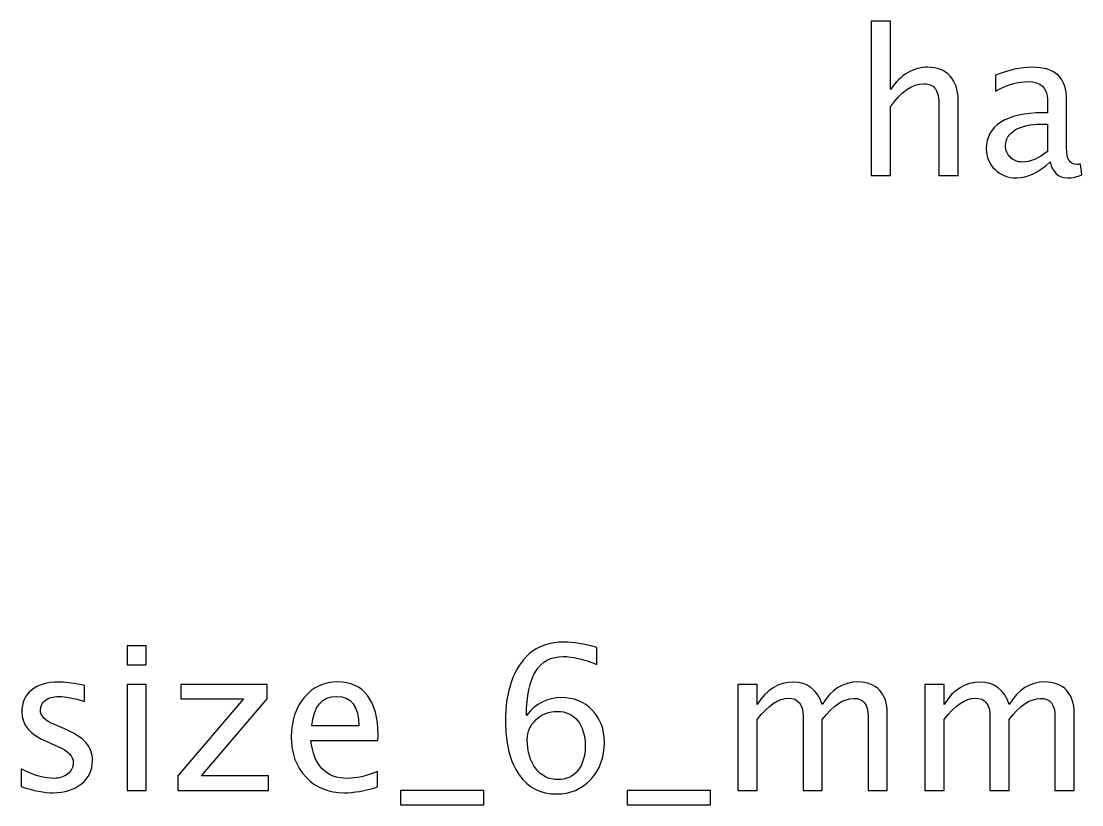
# Model space of a CAD drawing. Header units: centimetres. Extents: x -12.3 to 12.3, y -1.3 to 14.1.
# Drawn here: x -12.32 to -5.59, y 9.18 to 14.15 of the extents above; entities that cross this region are included whole.
import ezdxf

# ---------------------------------------------------------------- set-up
doc = ezdxf.new("R2010")
doc.units = ezdxf.units.CM
doc.header["$MEASUREMENT"] = 0
doc.layers.add('Layer 1', color=7, linetype='Continuous')

msp = doc.modelspace()

# ---------------------------------------------------------------- linework, layer by layer
at = {"layer": 'Layer 1'}
for points, knots in [([(-6.92954, 13.17044), (-6.92954, 13.17044), (-6.92954, 14.14961), (-6.92954, 14.14961), (-6.92954, 14.14961), (-6.92954, 14.14961), (-6.80762, 14.14961), (-6.80762, 14.14961), (-6.80762, 14.14961), (-6.80762, 14.14961), (-6.80762, 13.71633), (-6.80762, 13.71633), (-6.80762, 13.71633), (-6.74306, 13.81052), (-6.6639, 13.85751), (-6.57034, 13.85751), (-6.57034, 13.85751), (-6.5115, 13.85751), (-6.46472, 13.8391), (-6.43022, 13.80205), (-6.43022, 13.80205), (-6.39572, 13.76522), (-6.37836, 13.71548), (-6.37836, 13.65325), (-6.37836, 13.65325), (-6.37836, 13.65325), (-6.37836, 13.17044), (-6.37836, 13.17044), (-6.37836, 13.17044), (-6.37836, 13.17044), (-6.50028, 13.17044), (-6.50028, 13.17044), (-6.50028, 13.17044), (-6.50028, 13.17044), (-6.50028, 13.61346), (-6.50028, 13.61346), (-6.50028, 13.61346), (-6.50028, 13.66341), (-6.50769, 13.69897), (-6.52229, 13.72014), (-6.52229, 13.72014), (-6.53711, 13.74152), (-6.56145, 13.7521), (-6.59553, 13.7521), (-6.59553, 13.7521), (-6.67046, 13.7521), (-6.74116, 13.70321), (-6.80762, 13.60542), (-6.80762, 13.60542), (-6.80762, 13.60542), (-6.80762, 13.17044), (-6.80762, 13.17044), (-6.80762, 13.17044), (-6.80762, 13.17044), (-6.92954, 13.17044), (-6.92954, 13.17044)], [0, 0, 0, 0, 0.0666667, 0.0666667, 0.0666667, 0.0666667, 0.1333333, 0.1333333, 0.1333333, 0.1333333, 0.2, 0.2, 0.2, 0.2, 0.2666667, 0.2666667, 0.2666667, 0.2666667, 0.3333333, 0.3333333, 0.3333333, 0.3333333, 0.4, 0.4, 0.4, 0.4, 0.4666667, 0.4666667, 0.4666667, 0.4666667, 0.5333333, 0.5333333, 0.5333333, 0.5333333, 0.6, 0.6, 0.6, 0.6, 0.6666667, 0.6666667, 0.6666667, 0.6666667, 0.7333333, 0.7333333, 0.7333333, 0.7333333, 0.8, 0.8, 0.8, 0.8, 0.8666667, 0.8666667, 0.8666667, 0.8666667, 1, 1, 1, 1]), ([(-5.79437, 13.25617), (-5.8676, 13.18886), (-5.93809, 13.1552), (-6.00582, 13.1552), (-6.00582, 13.1552), (-6.06149, 13.1552), (-6.10785, 13.17256), (-6.14446, 13.20748), (-6.14446, 13.20748), (-6.18129, 13.24241), (-6.19971, 13.28643), (-6.19971, 13.33956), (-6.19971, 13.33956), (-6.19971, 13.41301), (-6.16881, 13.46953), (-6.107, 13.5089), (-6.107, 13.5089), (-6.04519, 13.54827), (-5.9565, 13.56795), (-5.84093, 13.56795), (-5.84093, 13.56795), (-5.84093, 13.56795), (-5.81236, 13.56795), (-5.81236, 13.56795), (-5.81236, 13.56795), (-5.81236, 13.56795), (-5.81236, 13.64902), (-5.81236, 13.64902), (-5.81236, 13.64902), (-5.81236, 13.72712), (-5.853, 13.76607), (-5.93449, 13.76607), (-5.93449, 13.76607), (-5.99757, 13.76607), (-6.06657, 13.74617), (-6.14129, 13.70638), (-6.14129, 13.70638), (-6.14129, 13.70638), (-6.14129, 13.80671), (-6.14129, 13.80671), (-6.14129, 13.80671), (-6.05916, 13.84058), (-5.98169, 13.85751), (-5.90909, 13.85751), (-5.90909, 13.85751), (-5.83437, 13.85751), (-5.77913, 13.84058), (-5.74378, 13.8065), (-5.74378, 13.8065), (-5.70822, 13.77242), (-5.69044, 13.71993), (-5.69044, 13.64902), (-5.69044, 13.64902), (-5.69044, 13.64902), (-5.69044, 13.34485), (-5.69044, 13.34485), (-5.69044, 13.34485), (-5.69044, 13.27522), (-5.66906, 13.24029), (-5.62609, 13.24029), (-5.62609, 13.24029), (-5.6208, 13.24029), (-5.61297, 13.24114), (-5.6026, 13.24283), (-5.6026, 13.24283), (-5.6026, 13.24283), (-5.59392, 13.1751), (-5.59392, 13.1751), (-5.59392, 13.1751), (-5.62165, 13.16176), (-5.65213, 13.1552), (-5.68557, 13.1552), (-5.68557, 13.1552), (-5.74251, 13.1552), (-5.7787, 13.18886), (-5.79437, 13.25617)], [0, 0, 0, 0, 0.05, 0.05, 0.05, 0.05, 0.1, 0.1, 0.1, 0.1, 0.15, 0.15, 0.15, 0.15, 0.2, 0.2, 0.2, 0.2, 0.25, 0.25, 0.25, 0.25, 0.3, 0.3, 0.3, 0.3, 0.35, 0.35, 0.35, 0.35, 0.4, 0.4, 0.4, 0.4, 0.45, 0.45, 0.45, 0.45, 0.5, 0.5, 0.5, 0.5, 0.55, 0.55, 0.55, 0.55, 0.6, 0.6, 0.6, 0.6, 0.65, 0.65, 0.65, 0.65, 0.7, 0.7, 0.7, 0.7, 0.75, 0.75, 0.75, 0.75, 0.8, 0.8, 0.8, 0.8, 0.85, 0.85, 0.85, 0.85, 0.9, 0.9, 0.9, 0.9, 1, 1, 1, 1]), ([(-5.81236, 13.32263), (-5.81236, 13.32263), (-5.81236, 13.49556), (-5.81236, 13.49556), (-5.81236, 13.49556), (-5.81236, 13.49556), (-5.85152, 13.49683), (-5.85152, 13.49683), (-5.85152, 13.49683), (-5.91925, 13.49683), (-5.97386, 13.48434), (-6.01556, 13.45937), (-6.01556, 13.45937), (-6.05705, 13.43418), (-6.07779, 13.40095), (-6.07779, 13.35946), (-6.07779, 13.35946), (-6.07779, 13.33046), (-6.06742, 13.30591), (-6.04689, 13.2858), (-6.04689, 13.2858), (-6.02614, 13.26569), (-6.00095, 13.25553), (-5.97111, 13.25553), (-5.97111, 13.25553), (-5.92031, 13.25553), (-5.86739, 13.27797), (-5.81236, 13.32263)], [0, 0, 0, 0, 0.125, 0.125, 0.125, 0.125, 0.25, 0.25, 0.25, 0.25, 0.375, 0.375, 0.375, 0.375, 0.5, 0.5, 0.5, 0.5, 0.625, 0.625, 0.625, 0.625, 0.75, 0.75, 0.75, 0.75, 1, 1, 1, 1]), ([(-11.65076, 10.06359), (-11.65076, 10.06359), (-11.65076, 10.18551), (-11.65076, 10.18551), (-11.65076, 10.18551), (-11.65076, 10.18551), (-11.52884, 10.18551), (-11.52884, 10.18551), (-11.52884, 10.18551), (-11.52884, 10.18551), (-11.52884, 10.06359), (-11.52884, 10.06359), (-11.52884, 10.06359), (-11.52884, 10.06359), (-11.65076, 10.06359), (-11.65076, 10.06359)], [0, 0, 0, 0, 0.2, 0.2, 0.2, 0.2, 0.4, 0.4, 0.4, 0.4, 0.6, 0.6, 0.6, 0.6, 1, 1, 1, 1]), ([(-9.11669, 9.74313), (-9.05827, 9.81869), (-8.98482, 9.85658), (-8.89634, 9.85658), (-8.89634, 9.85658), (-8.81612, 9.85658), (-8.75051, 9.83012), (-8.69928, 9.77699), (-8.69928, 9.77699), (-8.64827, 9.72387), (-8.62266, 9.65571), (-8.62266, 9.57252), (-8.62266, 9.57252), (-8.62266, 9.47706), (-8.65123, 9.39853), (-8.7086, 9.33694), (-8.7086, 9.33694), (-8.76596, 9.27534), (-8.83877, 9.24444), (-8.92746, 9.24444), (-8.92746, 9.24444), (-9.02821, 9.24444), (-9.10738, 9.28529), (-9.16431, 9.36678), (-9.16431, 9.36678), (-9.22146, 9.44849), (-9.25004, 9.56152), (-9.25004, 9.70566), (-9.25004, 9.70566), (-9.25004, 9.89997), (-9.20009, 10.04242), (-9.10039, 10.13344), (-9.10039, 10.13344), (-9.0462, 10.18339), (-8.97127, 10.20837), (-8.87581, 10.20837), (-8.87581, 10.20837), (-8.82036, 10.20837), (-8.75156, 10.19694), (-8.66965, 10.17408), (-8.66965, 10.17408), (-8.66965, 10.17408), (-8.66965, 10.0674), (-8.66965, 10.0674), (-8.66965, 10.0674), (-8.75622, 10.10042), (-8.82734, 10.11693), (-8.88322, 10.11693), (-8.88322, 10.11693), (-9.0388, 10.11693), (-9.11669, 9.99226), (-9.11669, 9.74313)], [0, 0, 0, 0, 0.0714286, 0.0714286, 0.0714286, 0.0714286, 0.1428571, 0.1428571, 0.1428571, 0.1428571, 0.2142857, 0.2142857, 0.2142857, 0.2142857, 0.2857143, 0.2857143, 0.2857143, 0.2857143, 0.3571429, 0.3571429, 0.3571429, 0.3571429, 0.4285714, 0.4285714, 0.4285714, 0.4285714, 0.5, 0.5, 0.5, 0.5, 0.5714286, 0.5714286, 0.5714286, 0.5714286, 0.6428571, 0.6428571, 0.6428571, 0.6428571, 0.7142857, 0.7142857, 0.7142857, 0.7142857, 0.7857143, 0.7857143, 0.7857143, 0.7857143, 0.8571429, 0.8571429, 0.8571429, 0.8571429, 1, 1, 1, 1]), ([(-12.32238, 9.29143), (-12.32238, 9.29143), (-12.32238, 9.40319), (-12.32238, 9.40319), (-12.32238, 9.40319), (-12.24258, 9.3634), (-12.17337, 9.3435), (-12.11431, 9.3435), (-12.11431, 9.3435), (-12.07917, 9.3435), (-12.04996, 9.35303), (-12.02689, 9.37208), (-12.02689, 9.37208), (-12.00382, 9.39091), (-11.99218, 9.41462), (-11.99218, 9.4432), (-11.99218, 9.4432), (-11.99218, 9.48489), (-12.02456, 9.5194), (-12.08933, 9.5467), (-12.08933, 9.5467), (-12.08933, 9.5467), (-12.16067, 9.57697), (-12.16067, 9.57697), (-12.16067, 9.57697), (-12.26586, 9.62057), (-12.31857, 9.68365), (-12.31857, 9.76556), (-12.31857, 9.76556), (-12.31857, 9.8242), (-12.29783, 9.87034), (-12.25634, 9.90399), (-12.25634, 9.90399), (-12.21485, 9.93765), (-12.15791, 9.95437), (-12.08574, 9.95437), (-12.08574, 9.95437), (-12.04827, 9.95437), (-12.0017, 9.94929), (-11.94646, 9.93892), (-11.94646, 9.93892), (-11.94646, 9.93892), (-11.92106, 9.93405), (-11.92106, 9.93405), (-11.92106, 9.93405), (-11.92106, 9.93405), (-11.92106, 9.83245), (-11.92106, 9.83245), (-11.92106, 9.83245), (-11.989, 9.85277), (-12.04319, 9.86293), (-12.08362, 9.86293), (-12.08362, 9.86293), (-12.11918, 9.86293), (-12.14733, 9.8551), (-12.16871, 9.83965), (-12.16871, 9.83965), (-12.18988, 9.8242), (-12.20046, 9.80345), (-12.20046, 9.77742), (-12.20046, 9.77742), (-12.20046, 9.7408), (-12.17083, 9.70968), (-12.11135, 9.6845), (-12.11135, 9.6845), (-12.11135, 9.6845), (-12.05272, 9.65973), (-12.05272, 9.65973), (-12.05272, 9.65973), (-11.98625, 9.63179), (-11.93926, 9.60216), (-11.91175, 9.57104), (-11.91175, 9.57104), (-11.88402, 9.53993), (-11.87026, 9.50098), (-11.87026, 9.45441), (-11.87026, 9.45441), (-11.87026, 9.39536), (-11.89354, 9.34689), (-11.94032, 9.309), (-11.94032, 9.309), (-11.98689, 9.27111), (-12.04658, 9.25206), (-12.11918, 9.25206), (-12.11918, 9.25206), (-12.17506, 9.25206), (-12.24258, 9.26518), (-12.32238, 9.29143)], [0, 0, 0, 0, 0.0434783, 0.0434783, 0.0434783, 0.0434783, 0.0869565, 0.0869565, 0.0869565, 0.0869565, 0.1304348, 0.1304348, 0.1304348, 0.1304348, 0.173913, 0.173913, 0.173913, 0.173913, 0.2173913, 0.2173913, 0.2173913, 0.2173913, 0.2608696, 0.2608696, 0.2608696, 0.2608696, 0.3043478, 0.3043478, 0.3043478, 0.3043478, 0.3478261, 0.3478261, 0.3478261, 0.3478261, 0.3913043, 0.3913043, 0.3913043, 0.3913043, 0.4347826, 0.4347826, 0.4347826, 0.4347826, 0.4782609, 0.4782609, 0.4782609, 0.4782609, 0.5217391, 0.5217391, 0.5217391, 0.5217391, 0.5652174, 0.5652174, 0.5652174, 0.5652174, 0.6086957, 0.6086957, 0.6086957, 0.6086957, 0.6521739, 0.6521739, 0.6521739, 0.6521739, 0.6956522, 0.6956522, 0.6956522, 0.6956522, 0.7391304, 0.7391304, 0.7391304, 0.7391304, 0.7826087, 0.7826087, 0.7826087, 0.7826087, 0.826087, 0.826087, 0.826087, 0.826087, 0.8695652, 0.8695652, 0.8695652, 0.8695652, 0.9130435, 0.9130435, 0.9130435, 0.9130435, 1, 1, 1, 1]), ([(-11.65076, 9.2673), (-11.65076, 9.2673), (-11.65076, 9.9404), (-11.65076, 9.9404), (-11.65076, 9.9404), (-11.65076, 9.9404), (-11.52884, 9.9404), (-11.52884, 9.9404), (-11.52884, 9.9404), (-11.52884, 9.9404), (-11.52884, 9.2673), (-11.52884, 9.2673), (-11.52884, 9.2673), (-11.52884, 9.2673), (-11.65076, 9.2673), (-11.65076, 9.2673)], [0, 0, 0, 0, 0.2, 0.2, 0.2, 0.2, 0.4, 0.4, 0.4, 0.4, 0.6, 0.6, 0.6, 0.6, 1, 1, 1, 1]), ([(-11.32945, 9.2673), (-11.32945, 9.2673), (-11.32945, 9.35874), (-11.32945, 9.35874), (-11.32945, 9.35874), (-11.32945, 9.35874), (-10.91183, 9.84896), (-10.91183, 9.84896), (-10.91183, 9.84896), (-10.91183, 9.84896), (-11.31019, 9.84896), (-11.31019, 9.84896), (-11.31019, 9.84896), (-11.31019, 9.84896), (-11.31019, 9.9404), (-11.31019, 9.9404), (-11.31019, 9.9404), (-11.31019, 9.9404), (-10.76176, 9.9404), (-10.76176, 9.9404), (-10.76176, 9.9404), (-10.76176, 9.9404), (-10.76176, 9.84896), (-10.76176, 9.84896), (-10.76176, 9.84896), (-10.76176, 9.84896), (-11.17938, 9.35874), (-11.17938, 9.35874), (-11.17938, 9.35874), (-11.17938, 9.35874), (-10.75414, 9.35874), (-10.75414, 9.35874), (-10.75414, 9.35874), (-10.75414, 9.35874), (-10.75414, 9.2673), (-10.75414, 9.2673), (-10.75414, 9.2673), (-10.75414, 9.2673), (-11.32945, 9.2673), (-11.32945, 9.2673)], [0, 0, 0, 0, 0.0909091, 0.0909091, 0.0909091, 0.0909091, 0.1818182, 0.1818182, 0.1818182, 0.1818182, 0.2727273, 0.2727273, 0.2727273, 0.2727273, 0.3636364, 0.3636364, 0.3636364, 0.3636364, 0.4545455, 0.4545455, 0.4545455, 0.4545455, 0.5454545, 0.5454545, 0.5454545, 0.5454545, 0.6363636, 0.6363636, 0.6363636, 0.6363636, 0.7272727, 0.7272727, 0.7272727, 0.7272727, 0.8181818, 0.8181818, 0.8181818, 0.8181818, 1, 1, 1, 1]), ([(-10.06178, 9.28889), (-10.14369, 9.26434), (-10.21376, 9.25206), (-10.27218, 9.25206), (-10.27218, 9.25206), (-10.37187, 9.25206), (-10.45294, 9.28508), (-10.51538, 9.35091), (-10.51538, 9.35091), (-10.57782, 9.41674), (-10.60915, 9.50204), (-10.60915, 9.60703), (-10.60915, 9.60703), (-10.60915, 9.70884), (-10.58163, 9.79245), (-10.52639, 9.85785), (-10.52639, 9.85785), (-10.47114, 9.92304), (-10.40045, 9.95564), (-10.3143, 9.95564), (-10.3143, 9.95564), (-10.23281, 9.95564), (-10.16973, 9.92664), (-10.12528, 9.86865), (-10.12528, 9.86865), (-10.08083, 9.81065), (-10.0586, 9.72852), (-10.0586, 9.62205), (-10.0586, 9.62205), (-10.0586, 9.62205), (-10.05924, 9.5848), (-10.05924, 9.5848), (-10.05924, 9.5848), (-10.05924, 9.5848), (-10.48469, 9.5848), (-10.48469, 9.5848), (-10.48469, 9.5848), (-10.46691, 9.42393), (-10.38838, 9.3435), (-10.24932, 9.3435), (-10.24932, 9.3435), (-10.1983, 9.3435), (-10.13586, 9.35789), (-10.06178, 9.38668), (-10.06178, 9.38668), (-10.06178, 9.38668), (-10.06178, 9.28889), (-10.06178, 9.28889)], [0, 0, 0, 0, 0.0769231, 0.0769231, 0.0769231, 0.0769231, 0.1538462, 0.1538462, 0.1538462, 0.1538462, 0.2307692, 0.2307692, 0.2307692, 0.2307692, 0.3076923, 0.3076923, 0.3076923, 0.3076923, 0.3846154, 0.3846154, 0.3846154, 0.3846154, 0.4615385, 0.4615385, 0.4615385, 0.4615385, 0.5384615, 0.5384615, 0.5384615, 0.5384615, 0.6153846, 0.6153846, 0.6153846, 0.6153846, 0.6923077, 0.6923077, 0.6923077, 0.6923077, 0.7692308, 0.7692308, 0.7692308, 0.7692308, 0.8461538, 0.8461538, 0.8461538, 0.8461538, 1, 1, 1, 1]), ([(-7.77515, 9.2673), (-7.77515, 9.2673), (-7.77515, 9.9404), (-7.77515, 9.9404), (-7.77515, 9.9404), (-7.77515, 9.9404), (-7.65323, 9.9404), (-7.65323, 9.9404), (-7.65323, 9.9404), (-7.65323, 9.9404), (-7.65323, 9.81319), (-7.65323, 9.81319), (-7.65323, 9.81319), (-7.59375, 9.90738), (-7.51755, 9.95437), (-7.42421, 9.95437), (-7.42421, 9.95437), (-7.33425, 9.95437), (-7.27308, 9.90738), (-7.24048, 9.81319), (-7.24048, 9.81319), (-7.18269, 9.90823), (-7.10734, 9.95564), (-7.01484, 9.95564), (-7.01484, 9.95564), (-6.95579, 9.95564), (-6.90986, 9.93828), (-6.87705, 9.90336), (-6.87705, 9.90336), (-6.84424, 9.86843), (-6.82773, 9.81954), (-6.82773, 9.75667), (-6.82773, 9.75667), (-6.82773, 9.75667), (-6.82773, 9.2673), (-6.82773, 9.2673), (-6.82773, 9.2673), (-6.82773, 9.2673), (-6.94965, 9.2673), (-6.94965, 9.2673), (-6.94965, 9.2673), (-6.94965, 9.2673), (-6.94965, 9.73657), (-6.94965, 9.73657), (-6.94965, 9.73657), (-6.94965, 9.81319), (-6.98013, 9.8515), (-7.04109, 9.8515), (-7.04109, 9.8515), (-7.10438, 9.8515), (-7.17084, 9.80684), (-7.24048, 9.7173), (-7.24048, 9.7173), (-7.24048, 9.7173), (-7.24048, 9.2673), (-7.24048, 9.2673), (-7.24048, 9.2673), (-7.24048, 9.2673), (-7.3624, 9.2673), (-7.3624, 9.2673), (-7.3624, 9.2673), (-7.3624, 9.2673), (-7.3624, 9.73699), (-7.3624, 9.73699), (-7.3624, 9.73699), (-7.3624, 9.81425), (-7.3933, 9.85277), (-7.45532, 9.85277), (-7.45532, 9.85277), (-7.51692, 9.85277), (-7.58296, 9.8079), (-7.65323, 9.71794), (-7.65323, 9.71794), (-7.65323, 9.71794), (-7.65323, 9.2673), (-7.65323, 9.2673), (-7.65323, 9.2673), (-7.65323, 9.2673), (-7.77515, 9.2673), (-7.77515, 9.2673)], [0, 0, 0, 0, 0.047619, 0.047619, 0.047619, 0.047619, 0.0952381, 0.0952381, 0.0952381, 0.0952381, 0.1428571, 0.1428571, 0.1428571, 0.1428571, 0.1904762, 0.1904762, 0.1904762, 0.1904762, 0.2380952, 0.2380952, 0.2380952, 0.2380952, 0.2857143, 0.2857143, 0.2857143, 0.2857143, 0.3333333, 0.3333333, 0.3333333, 0.3333333, 0.3809524, 0.3809524, 0.3809524, 0.3809524, 0.4285714, 0.4285714, 0.4285714, 0.4285714, 0.4761905, 0.4761905, 0.4761905, 0.4761905, 0.5238095, 0.5238095, 0.5238095, 0.5238095, 0.5714286, 0.5714286, 0.5714286, 0.5714286, 0.6190476, 0.6190476, 0.6190476, 0.6190476, 0.6666667, 0.6666667, 0.6666667, 0.6666667, 0.7142857, 0.7142857, 0.7142857, 0.7142857, 0.7619048, 0.7619048, 0.7619048, 0.7619048, 0.8095238, 0.8095238, 0.8095238, 0.8095238, 0.8571429, 0.8571429, 0.8571429, 0.8571429, 0.9047619, 0.9047619, 0.9047619, 0.9047619, 1, 1, 1, 1]), ([(-6.58939, 9.2673), (-6.58939, 9.2673), (-6.58939, 9.9404), (-6.58939, 9.9404), (-6.58939, 9.9404), (-6.58939, 9.9404), (-6.46747, 9.9404), (-6.46747, 9.9404), (-6.46747, 9.9404), (-6.46747, 9.9404), (-6.46747, 9.81319), (-6.46747, 9.81319), (-6.46747, 9.81319), (-6.40799, 9.90738), (-6.33179, 9.95437), (-6.23845, 9.95437), (-6.23845, 9.95437), (-6.14849, 9.95437), (-6.08732, 9.90738), (-6.05472, 9.81319), (-6.05472, 9.81319), (-5.99693, 9.90823), (-5.92158, 9.95564), (-5.82908, 9.95564), (-5.82908, 9.95564), (-5.77003, 9.95564), (-5.7241, 9.93828), (-5.69129, 9.90336), (-5.69129, 9.90336), (-5.65848, 9.86843), (-5.64197, 9.81954), (-5.64197, 9.75667), (-5.64197, 9.75667), (-5.64197, 9.75667), (-5.64197, 9.2673), (-5.64197, 9.2673), (-5.64197, 9.2673), (-5.64197, 9.2673), (-5.76389, 9.2673), (-5.76389, 9.2673), (-5.76389, 9.2673), (-5.76389, 9.2673), (-5.76389, 9.73657), (-5.76389, 9.73657), (-5.76389, 9.73657), (-5.76389, 9.81319), (-5.79437, 9.8515), (-5.85533, 9.8515), (-5.85533, 9.8515), (-5.91862, 9.8515), (-5.98508, 9.80684), (-6.05472, 9.7173), (-6.05472, 9.7173), (-6.05472, 9.7173), (-6.05472, 9.2673), (-6.05472, 9.2673), (-6.05472, 9.2673), (-6.05472, 9.2673), (-6.17664, 9.2673), (-6.17664, 9.2673), (-6.17664, 9.2673), (-6.17664, 9.2673), (-6.17664, 9.73699), (-6.17664, 9.73699), (-6.17664, 9.73699), (-6.17664, 9.81425), (-6.20754, 9.85277), (-6.26956, 9.85277), (-6.26956, 9.85277), (-6.33116, 9.85277), (-6.3972, 9.8079), (-6.46747, 9.71794), (-6.46747, 9.71794), (-6.46747, 9.71794), (-6.46747, 9.2673), (-6.46747, 9.2673), (-6.46747, 9.2673), (-6.46747, 9.2673), (-6.58939, 9.2673), (-6.58939, 9.2673)], [0, 0, 0, 0, 0.047619, 0.047619, 0.047619, 0.047619, 0.0952381, 0.0952381, 0.0952381, 0.0952381, 0.1428571, 0.1428571, 0.1428571, 0.1428571, 0.1904762, 0.1904762, 0.1904762, 0.1904762, 0.2380952, 0.2380952, 0.2380952, 0.2380952, 0.2857143, 0.2857143, 0.2857143, 0.2857143, 0.3333333, 0.3333333, 0.3333333, 0.3333333, 0.3809524, 0.3809524, 0.3809524, 0.3809524, 0.4285714, 0.4285714, 0.4285714, 0.4285714, 0.4761905, 0.4761905, 0.4761905, 0.4761905, 0.5238095, 0.5238095, 0.5238095, 0.5238095, 0.5714286, 0.5714286, 0.5714286, 0.5714286, 0.6190476, 0.6190476, 0.6190476, 0.6190476, 0.6666667, 0.6666667, 0.6666667, 0.6666667, 0.7142857, 0.7142857, 0.7142857, 0.7142857, 0.7619048, 0.7619048, 0.7619048, 0.7619048, 0.8095238, 0.8095238, 0.8095238, 0.8095238, 0.8571429, 0.8571429, 0.8571429, 0.8571429, 0.9047619, 0.9047619, 0.9047619, 0.9047619, 1, 1, 1, 1]), ([(-10.47834, 9.67624), (-10.47834, 9.67624), (-10.18116, 9.67624), (-10.18116, 9.67624), (-10.18116, 9.67624), (-10.18116, 9.80155), (-10.22794, 9.8642), (-10.32128, 9.8642), (-10.32128, 9.8642), (-10.41526, 9.8642), (-10.46754, 9.80155), (-10.47834, 9.67624)], [0, 0, 0, 0, 0.25, 0.25, 0.25, 0.25, 0.5, 0.5, 0.5, 0.5, 1, 1, 1, 1]), ([(-8.74458, 9.54839), (-8.74458, 9.61634), (-8.76024, 9.6701), (-8.79178, 9.70968), (-8.79178, 9.70968), (-8.82332, 9.74927), (-8.8665, 9.76895), (-8.92132, 9.76895), (-8.92132, 9.76895), (-8.9736, 9.76895), (-9.01826, 9.75159), (-9.05552, 9.71667), (-9.05552, 9.71667), (-9.09298, 9.68196), (-9.11161, 9.64005), (-9.11161, 9.59115), (-9.11161, 9.59115), (-9.11161, 9.5141), (-9.09383, 9.4523), (-9.05848, 9.40573), (-9.05848, 9.40573), (-9.02292, 9.35916), (-8.97593, 9.33588), (-8.91751, 9.33588), (-8.91751, 9.33588), (-8.86438, 9.33588), (-8.82226, 9.35493), (-8.79115, 9.39303), (-8.79115, 9.39303), (-8.76003, 9.43113), (-8.74458, 9.48299), (-8.74458, 9.54839)], [0, 0, 0, 0, 0.1111111, 0.1111111, 0.1111111, 0.1111111, 0.2222222, 0.2222222, 0.2222222, 0.2222222, 0.3333333, 0.3333333, 0.3333333, 0.3333333, 0.4444444, 0.4444444, 0.4444444, 0.4444444, 0.5555556, 0.5555556, 0.5555556, 0.5555556, 0.6666667, 0.6666667, 0.6666667, 0.6666667, 0.7777778, 0.7777778, 0.7777778, 0.7777778, 1, 1, 1, 1]), ([(-9.91679, 9.17586), (-9.91679, 9.17586), (-9.91679, 9.2673), (-9.91679, 9.2673), (-9.91679, 9.2673), (-9.91679, 9.2673), (-9.38847, 9.2673), (-9.38847, 9.2673), (-9.38847, 9.2673), (-9.38847, 9.2673), (-9.38847, 9.17586), (-9.38847, 9.17586), (-9.38847, 9.17586), (-9.38847, 9.17586), (-9.91679, 9.17586), (-9.91679, 9.17586)], [0, 0, 0, 0, 0.2, 0.2, 0.2, 0.2, 0.4, 0.4, 0.4, 0.4, 0.6, 0.6, 0.6, 0.6, 1, 1, 1, 1]), ([(-8.47873, 9.17586), (-8.47873, 9.17586), (-8.47873, 9.2673), (-8.47873, 9.2673), (-8.47873, 9.2673), (-8.47873, 9.2673), (-7.95041, 9.2673), (-7.95041, 9.2673), (-7.95041, 9.2673), (-7.95041, 9.2673), (-7.95041, 9.17586), (-7.95041, 9.17586), (-7.95041, 9.17586), (-7.95041, 9.17586), (-8.47873, 9.17586), (-8.47873, 9.17586)], [0, 0, 0, 0, 0.2, 0.2, 0.2, 0.2, 0.4, 0.4, 0.4, 0.4, 0.6, 0.6, 0.6, 0.6, 1, 1, 1, 1])]:
    msp.add_open_spline(points, degree=3, knots=knots, dxfattribs=at)

doc.saveas('drawing.dxf')
